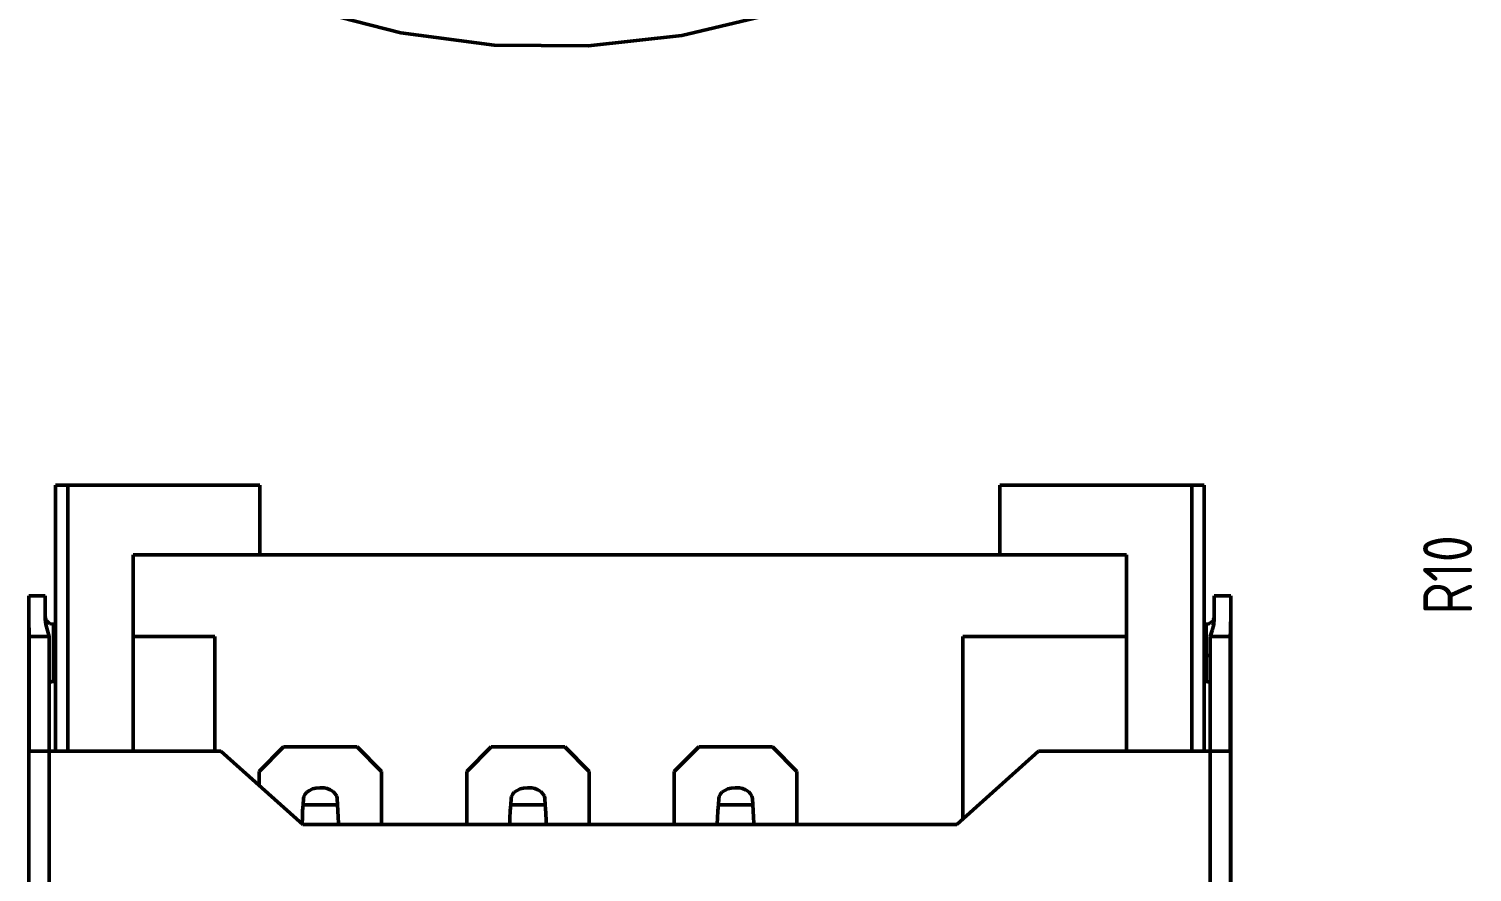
# Model space of a CAD drawing. Extents: x 260 to 1101, y 70 to 664.
# Drawn here: x 359.79 to 395.1, y 525.73 to 546.35 of the extents above; entities that cross this region are included whole.
import ezdxf

# ---------------------------------------------------------------- set-up
doc = ezdxf.new("R2010")
doc.units = 0
doc.header["$MEASUREMENT"] = 0
doc.layers.add('Основная', color=7, linetype='CONTINUOUS', lineweight=50)
doc.styles.add('GOST type A0', font='', dxfattribs={"oblique": 15, "height": 3.5})
doc.styles.get('GOST type A0').set_extended_font_data('GOST type A')

msp = doc.modelspace()

# ---------------------------------------------------------------- linework, layer by layer
at = {"layer": 'Основная'}
for p, q in [((366.658, 546.829), (368.888, 546.257)), ((368.888, 546.257), (366.658, 546.829)), ((366.658, 546.829), (368.888, 546.257)), ((368.888, 546.257), (366.658, 546.829)), ((375.76, 546.193), (378, 546.723)), ((375.76, 546.193), (378, 546.723)), ((375.76, 546.193), (378, 546.723)), ((375.76, 546.193), (378, 546.723)), ((368.888, 546.257), (371.17, 545.957)), ((371.17, 545.957), (368.888, 546.257)), ((368.888, 546.257), (371.17, 545.957)), ((371.17, 545.957), (368.888, 546.257)), ((371.17, 545.957), (373.472, 545.935)), ((373.472, 545.935), (371.17, 545.957)), ((371.17, 545.957), (373.472, 545.935)), ((373.472, 545.935), (371.17, 545.957)), ((373.472, 545.935), (375.76, 546.193)), ((373.472, 545.935), (375.76, 546.193)), ((373.472, 545.935), (375.76, 546.193)), ((373.472, 545.935), (375.76, 546.193)), ((365.44, 535.189), (360.44, 535.189)), ((360.44, 535.189), (360.44, 531.789)), ((360.44, 528.689), (360.44, 535.189)), ((360.44, 535.189), (360.74, 535.189)), ((365.44, 535.189), (360.44, 535.189)), ((360.44, 535.189), (360.44, 531.789)), ((360.44, 528.689), (360.44, 535.189)), ((360.44, 535.189), (360.74, 535.189)), ((360.74, 535.189), (365.44, 535.189)), ((360.74, 528.689), (360.74, 535.189)), ((360.74, 535.189), (365.44, 535.189)), ((360.74, 528.689), (360.74, 535.189)), ((365.44, 533.489), (365.44, 535.189)), ((365.44, 535.189), (365.44, 533.489)), ((365.44, 533.489), (365.44, 535.189)), ((365.44, 535.189), (365.44, 533.489)), ((388.54, 535.189), (383.54, 535.189)), ((383.54, 535.189), (383.54, 533.489)), ((383.54, 535.189), (383.54, 533.489)), ((383.54, 535.189), (388.24, 535.189)), ((388.54, 535.189), (383.54, 535.189)), ((383.54, 535.189), (383.54, 533.489)), ((383.54, 535.189), (383.54, 533.489)), ((383.54, 535.189), (388.24, 535.189)), ((388.24, 528.689), (388.24, 535.189)), ((388.24, 535.189), (388.54, 535.189)), ((388.24, 528.689), (388.24, 535.189)), ((388.24, 535.189), (388.54, 535.189)), ((388.54, 531.789), (388.54, 535.189)), ((388.54, 528.689), (388.54, 535.189)), ((388.54, 531.789), (388.54, 535.189)), ((388.54, 528.689), (388.54, 535.189)), ((362.34, 533.489), (365.44, 533.489)), ((362.34, 528.689), (362.34, 533.489)), ((362.34, 533.489), (365.44, 533.489)), ((362.34, 528.689), (362.34, 533.489)), ((383.54, 533.489), (365.44, 533.489)), ((365.44, 533.489), (383.54, 533.489)), ((383.54, 533.489), (365.44, 533.489)), ((365.44, 533.489), (383.54, 533.489)), ((383.54, 533.489), (386.64, 533.489)), ((383.54, 533.489), (386.64, 533.489)), ((386.64, 533.489), (386.64, 528.689)), ((386.64, 533.489), (386.64, 528.689)), ((360.19, 532.489), (359.79, 532.489)), ((359.79, 532.489), (359.79, 509.189)), ((359.79, 532.449), (359.79, 532.489)), ((359.79, 532.489), (360.19, 532.489)), ((360.19, 532.489), (359.79, 532.489)), ((359.79, 532.489), (359.79, 509.189)), ((359.79, 532.449), (359.79, 532.489)), ((359.79, 532.489), (360.19, 532.489)), ((359.79, 532.449), (359.79, 532.337)), ((359.79, 532.449), (359.79, 532.337)), ((360.19, 531.969), (360.19, 532.489)), ((360.19, 532.449), (360.19, 532.489)), ((360.19, 531.969), (360.19, 532.489)), ((360.19, 532.449), (360.19, 532.489)), ((360.19, 532.449), (360.19, 532.337)), ((360.19, 532.449), (360.19, 532.337)), ((389.19, 532.489), (388.79, 532.489)), ((388.79, 532.489), (388.79, 531.987)), ((388.79, 532.489), (388.79, 532.449)), ((388.79, 532.489), (389.19, 532.489)), ((389.19, 532.489), (388.79, 532.489)), ((388.79, 532.489), (388.79, 531.987)), ((388.79, 532.489), (388.79, 532.449)), ((388.79, 532.489), (389.19, 532.489)), ((388.79, 532.449), (388.79, 532.337)), ((388.79, 532.449), (388.79, 532.337)), ((389.19, 531.925), (389.19, 532.489)), ((389.19, 532.449), (389.19, 532.489)), ((389.19, 531.925), (389.19, 532.489)), ((389.19, 532.449), (389.19, 532.489)), ((389.19, 532.449), (389.19, 532.337)), ((389.19, 532.449), (389.19, 532.337)), ((359.79, 532.337), (359.79, 532.157)), ((359.79, 532.337), (359.79, 532.157)), ((359.79, 532.157), (359.79, 531.925)), ((359.79, 532.157), (359.79, 531.925)), ((360.19, 532.337), (360.19, 532.157)), ((360.19, 532.337), (360.19, 532.157)), ((360.19, 532.157), (360.19, 531.925)), ((360.19, 532.157), (360.19, 531.925)), ((388.79, 532.337), (388.79, 532.157)), ((388.79, 532.337), (388.79, 532.157)), ((388.79, 531.925), (388.79, 532.157)), ((388.79, 531.925), (388.79, 532.157)), ((389.19, 532.337), (389.19, 532.157)), ((389.19, 532.337), (389.19, 532.157)), ((389.19, 532.157), (389.19, 531.925)), ((389.19, 532.157), (389.19, 531.925)), ((359.79, 515.189), (359.79, 531.925)), ((359.79, 531.925), (359.792, 531.785)), ((359.79, 515.189), (359.79, 531.925)), ((359.79, 531.925), (359.792, 531.785)), ((359.792, 531.785), (359.798, 531.639)), ((359.792, 531.785), (359.798, 531.639)), ((360.19, 531.989), (360.19, 531.969)), ((360.19, 531.989), (360.19, 531.969)), ((360.194, 531.947), (360.19, 531.969)), ((360.19, 531.969), (360.19, 531.969)), ((360.19, 531.969), (360.194, 531.947)), ((360.194, 531.947), (360.19, 531.969)), ((360.19, 531.969), (360.19, 531.969)), ((360.19, 531.969), (360.194, 531.947)), ((360.19, 531.925), (360.206, 531.781)), ((360.19, 531.925), (360.19, 531.925)), ((360.19, 531.925), (360.206, 531.781)), ((360.19, 531.925), (360.19, 531.925)), ((360.196, 531.939), (360.194, 531.947)), ((360.194, 531.947), (360.196, 531.939)), ((360.196, 531.939), (360.194, 531.947)), ((360.194, 531.947), (360.196, 531.939)), ((360.208, 531.907), (360.196, 531.939)), ((360.196, 531.939), (360.208, 531.907)), ((360.208, 531.907), (360.196, 531.939)), ((360.196, 531.939), (360.208, 531.907)), ((360.206, 531.781), (360.244, 531.635)), ((360.206, 531.781), (360.244, 531.635)), ((360.214, 531.895), (360.208, 531.907)), ((360.208, 531.907), (360.214, 531.895)), ((360.214, 531.895), (360.208, 531.907)), ((360.208, 531.907), (360.214, 531.895)), ((360.23, 531.869), (360.214, 531.895)), ((360.214, 531.895), (360.23, 531.869)), ((360.23, 531.869), (360.214, 531.895)), ((360.214, 531.895), (360.23, 531.869)), ((360.238, 531.857), (360.23, 531.869)), ((360.23, 531.869), (360.238, 531.857)), ((360.238, 531.857), (360.23, 531.869)), ((360.23, 531.869), (360.238, 531.857)), ((360.26, 531.837), (360.238, 531.857)), ((360.238, 531.857), (360.26, 531.837)), ((360.26, 531.837), (360.238, 531.857)), ((360.238, 531.857), (360.26, 531.837)), ((360.272, 531.827), (360.26, 531.837)), ((360.26, 531.837), (360.272, 531.827)), ((360.272, 531.827), (360.26, 531.837)), ((360.26, 531.837), (360.272, 531.827)), ((360.296, 531.811), (360.272, 531.827)), ((360.272, 531.827), (360.296, 531.811)), ((360.296, 531.811), (360.272, 531.827)), ((360.272, 531.827), (360.296, 531.811)), ((360.312, 531.805), (360.296, 531.811)), ((360.296, 531.811), (360.312, 531.805)), ((360.312, 531.805), (360.296, 531.811)), ((360.296, 531.811), (360.312, 531.805)), ((360.34, 531.795), (360.312, 531.805)), ((360.312, 531.805), (360.34, 531.795)), ((360.34, 531.795), (360.312, 531.805)), ((360.312, 531.805), (360.34, 531.795)), ((360.35, 531.793), (360.34, 531.795)), ((360.34, 531.795), (360.35, 531.793)), ((360.35, 531.793), (360.34, 531.795)), ((360.34, 531.795), (360.35, 531.793)), ((360.37, 531.789), (360.35, 531.793)), ((360.35, 531.793), (360.37, 531.789)), ((360.37, 531.789), (360.35, 531.793)), ((360.35, 531.793), (360.37, 531.789)), ((360.44, 531.789), (360.37, 531.789)), ((360.37, 531.789), (360.39, 531.789)), ((360.44, 531.789), (360.37, 531.789)), ((360.37, 531.789), (360.39, 531.789)), ((360.39, 531.789), (360.44, 531.789)), ((360.39, 531.767), (360.39, 531.789)), ((360.39, 531.789), (360.44, 531.789)), ((360.39, 531.767), (360.39, 531.789)), ((360.39, 531.767), (360.39, 531.701)), ((360.39, 531.767), (360.39, 531.701)), ((388.61, 531.789), (388.54, 531.789)), ((388.54, 531.789), (388.59, 531.789)), ((388.61, 531.789), (388.54, 531.789)), ((388.54, 531.789), (388.59, 531.789)), ((388.59, 531.789), (388.59, 531.789)), ((388.59, 531.789), (388.59, 531.757)), ((388.59, 531.789), (388.6, 531.789)), ((388.59, 531.789), (388.59, 531.789)), ((388.59, 531.789), (388.59, 531.757)), ((388.59, 531.789), (388.6, 531.789)), ((388.59, 531.757), (388.59, 531.683)), ((388.59, 531.757), (388.59, 531.683)), ((388.6, 531.789), (388.61, 531.789)), ((388.6, 531.789), (388.61, 531.789)), ((388.612, 531.791), (388.61, 531.789)), ((388.61, 531.789), (388.612, 531.791)), ((388.612, 531.791), (388.61, 531.789)), ((388.61, 531.789), (388.612, 531.791)), ((388.624, 531.791), (388.612, 531.791)), ((388.612, 531.791), (388.614, 531.791)), ((388.624, 531.791), (388.612, 531.791)), ((388.612, 531.791), (388.614, 531.791)), ((388.614, 531.791), (388.624, 531.791)), ((388.614, 531.791), (388.624, 531.791)), ((388.632, 531.793), (388.624, 531.791)), ((388.624, 531.791), (388.632, 531.793)), ((388.632, 531.793), (388.624, 531.791)), ((388.624, 531.791), (388.632, 531.793)), ((388.636, 531.795), (388.632, 531.793)), ((388.632, 531.793), (388.636, 531.795)), ((388.636, 531.795), (388.632, 531.793)), ((388.632, 531.793), (388.636, 531.795)), ((388.64, 531.795), (388.636, 531.795)), ((388.636, 531.795), (388.64, 531.795)), ((388.64, 531.795), (388.636, 531.795)), ((388.636, 531.795), (388.64, 531.795)), ((388.656, 531.801), (388.64, 531.795)), ((388.64, 531.795), (388.656, 531.801)), ((388.656, 531.801), (388.64, 531.795)), ((388.64, 531.795), (388.656, 531.801)), ((388.672, 531.807), (388.656, 531.801)), ((388.656, 531.801), (388.672, 531.807)), ((388.672, 531.807), (388.656, 531.801)), ((388.656, 531.801), (388.672, 531.807)), ((388.678, 531.809), (388.672, 531.807)), ((388.672, 531.807), (388.678, 531.809)), ((388.678, 531.809), (388.672, 531.807)), ((388.672, 531.807), (388.678, 531.809)), ((388.682, 531.811), (388.678, 531.809)), ((388.678, 531.809), (388.682, 531.811)), ((388.682, 531.811), (388.678, 531.809)), ((388.678, 531.809), (388.682, 531.811)), ((388.696, 531.821), (388.682, 531.811)), ((388.682, 531.811), (388.696, 531.821)), ((388.696, 531.821), (388.682, 531.811)), ((388.682, 531.811), (388.696, 531.821)), ((388.71, 531.829), (388.696, 531.821)), ((388.696, 531.821), (388.71, 531.829)), ((388.71, 531.829), (388.696, 531.821)), ((388.696, 531.821), (388.71, 531.829)), ((388.714, 531.833), (388.71, 531.829)), ((388.71, 531.829), (388.714, 531.833)), ((388.714, 531.833), (388.71, 531.829)), ((388.71, 531.829), (388.714, 531.833)), ((388.72, 531.837), (388.714, 531.833)), ((388.714, 531.833), (388.72, 531.837)), ((388.72, 531.837), (388.714, 531.833)), ((388.714, 531.833), (388.72, 531.837)), ((388.742, 531.859), (388.72, 531.837)), ((388.742, 531.859), (388.72, 531.837)), ((388.72, 531.837), (388.732, 531.849)), ((388.72, 531.837), (388.732, 531.849)), ((388.732, 531.849), (388.742, 531.859)), ((388.732, 531.849), (388.742, 531.859)), ((388.736, 531.635), (388.774, 531.781)), ((388.736, 531.635), (388.774, 531.781)), ((388.746, 531.865), (388.742, 531.859)), ((388.742, 531.859), (388.746, 531.865)), ((388.746, 531.865), (388.742, 531.859)), ((388.742, 531.859), (388.746, 531.865)), ((388.75, 531.869), (388.746, 531.865)), ((388.746, 531.865), (388.75, 531.869)), ((388.75, 531.869), (388.746, 531.865)), ((388.746, 531.865), (388.75, 531.869)), ((388.76, 531.883), (388.75, 531.869)), ((388.75, 531.869), (388.76, 531.883)), ((388.76, 531.883), (388.75, 531.869)), ((388.75, 531.869), (388.76, 531.883)), ((388.766, 531.895), (388.76, 531.883)), ((388.76, 531.883), (388.766, 531.895)), ((388.766, 531.895), (388.76, 531.883)), ((388.76, 531.883), (388.766, 531.895)), ((388.77, 531.901), (388.766, 531.895)), ((388.766, 531.895), (388.77, 531.901)), ((388.77, 531.901), (388.766, 531.895)), ((388.766, 531.895), (388.77, 531.901)), ((388.772, 531.907), (388.77, 531.901)), ((388.77, 531.901), (388.772, 531.907)), ((388.772, 531.907), (388.77, 531.901)), ((388.77, 531.901), (388.772, 531.907)), ((388.78, 531.927), (388.772, 531.907)), ((388.772, 531.907), (388.78, 531.927)), ((388.78, 531.927), (388.772, 531.907)), ((388.772, 531.907), (388.78, 531.927)), ((388.774, 531.781), (388.79, 531.925)), ((388.774, 531.781), (388.79, 531.925)), ((388.784, 531.941), (388.78, 531.927)), ((388.78, 531.927), (388.784, 531.941)), ((388.784, 531.941), (388.78, 531.927)), ((388.78, 531.927), (388.784, 531.941)), ((388.786, 531.947), (388.784, 531.941)), ((388.784, 531.943), (388.786, 531.947)), ((388.786, 531.947), (388.784, 531.941)), ((388.784, 531.943), (388.786, 531.947)), ((388.784, 531.941), (388.784, 531.943)), ((388.784, 531.941), (388.784, 531.943)), ((388.788, 531.961), (388.786, 531.947)), ((388.786, 531.947), (388.788, 531.961)), ((388.788, 531.961), (388.786, 531.947)), ((388.786, 531.947), (388.788, 531.961)), ((388.79, 531.987), (388.788, 531.969)), ((388.788, 531.969), (388.79, 531.987)), ((388.79, 531.987), (388.788, 531.969)), ((388.788, 531.969), (388.79, 531.987)), ((388.788, 531.969), (388.788, 531.961)), ((388.788, 531.969), (388.788, 531.969)), ((388.788, 531.969), (388.788, 531.969)), ((388.788, 531.961), (388.788, 531.969)), ((388.788, 531.969), (388.788, 531.961)), ((388.788, 531.969), (388.788, 531.969)), ((388.788, 531.969), (388.788, 531.969)), ((388.788, 531.961), (388.788, 531.969)), ((388.79, 531.987), (388.79, 531.987)), ((388.79, 531.987), (388.79, 531.987)), ((388.79, 531.925), (388.79, 531.925)), ((388.79, 531.925), (388.79, 531.925)), ((389.182, 531.639), (389.188, 531.785)), ((389.182, 531.639), (389.188, 531.785)), ((389.188, 531.785), (389.19, 531.925)), ((389.188, 531.785), (389.19, 531.925)), ((389.188, 531.785), (389.19, 531.925)), ((389.188, 531.785), (389.19, 531.925)), ((389.19, 515.189), (389.188, 531.785)), ((389.19, 515.189), (389.188, 531.785)), ((389.19, 515.189), (389.19, 531.925)), ((389.19, 515.189), (389.19, 531.925)), ((389.19, 531.879), (389.19, 531.851)), ((389.19, 531.879), (389.19, 531.851)), ((389.19, 531.779), (389.19, 531.835)), ((389.19, 531.779), (389.19, 531.835)), ((359.798, 531.639), (359.8, 531.489)), ((359.798, 531.639), (359.8, 531.489)), ((359.8, 531.489), (359.8, 528.689)), ((359.8, 531.489), (360.29, 531.489)), ((359.8, 531.489), (359.8, 528.689)), ((359.8, 531.489), (360.29, 531.489)), ((360.244, 531.635), (360.29, 531.489)), ((360.244, 531.635), (360.29, 531.489)), ((360.29, 531.489), (360.29, 528.689)), ((360.29, 531.489), (360.29, 528.689)), ((360.39, 531.701), (360.39, 531.595)), ((360.39, 531.701), (360.39, 531.595)), ((360.39, 531.595), (360.39, 531.457)), ((360.39, 531.595), (360.39, 531.457)), ((360.39, 531.457), (360.39, 531.295)), ((360.39, 531.457), (360.39, 531.295)), ((362.34, 531.489), (364.34, 531.489)), ((362.34, 531.489), (364.34, 531.489)), ((364.34, 531.489), (364.34, 528.689)), ((364.34, 531.489), (364.34, 528.689)), ((382.64, 527.023), (382.64, 531.489)), ((382.64, 531.489), (386.64, 531.489)), ((382.64, 527.023), (382.64, 531.489)), ((382.64, 531.489), (386.64, 531.489)), ((388.59, 531.683), (388.59, 531.573)), ((388.59, 531.683), (388.59, 531.573)), ((388.59, 531.573), (388.59, 531.429)), ((388.59, 531.573), (388.59, 531.429)), ((388.59, 531.429), (388.59, 531.265)), ((388.59, 531.429), (388.59, 531.265)), ((388.69, 531.489), (388.736, 531.635)), ((388.69, 531.489), (388.736, 531.635)), ((388.69, 528.689), (388.69, 531.489)), ((388.69, 531.489), (389.18, 531.489)), ((388.69, 528.689), (388.69, 531.489)), ((388.69, 531.489), (389.18, 531.489)), ((389.18, 531.489), (389.182, 531.639)), ((389.18, 531.489), (389.182, 531.639)), ((389.18, 531.489), (389.18, 528.689)), ((389.18, 531.489), (389.18, 528.689)), ((360.39, 531.295), (360.39, 531.121)), ((360.39, 531.295), (360.39, 531.121)), ((360.39, 531.121), (360.39, 530.945)), ((360.39, 531.121), (360.39, 530.945)), ((388.54, 531.089), (388.59, 531.089)), ((388.54, 531.089), (388.59, 531.089)), ((388.59, 531.265), (388.59, 531.089)), ((388.59, 531.265), (388.59, 531.089)), ((388.59, 531.067), (388.59, 531.089)), ((388.59, 531.067), (388.59, 531.089)), ((388.59, 531.067), (388.59, 531.045)), ((388.59, 531.067), (388.59, 531.045)), ((388.59, 531.045), (388.59, 531.025)), ((388.59, 531.045), (388.59, 531.025)), ((388.59, 531.025), (388.638, 531.023)), ((388.59, 530.851), (388.59, 531.025)), ((388.59, 531.025), (388.638, 531.023)), ((388.59, 530.851), (388.59, 531.025)), ((388.638, 531.023), (388.682, 531.023)), ((388.638, 531.023), (388.638, 531.023)), ((388.638, 531.023), (388.682, 531.023)), ((388.638, 531.023), (388.638, 531.023)), ((388.682, 531.023), (388.69, 531.021)), ((388.682, 531.023), (388.682, 531.023)), ((388.682, 531.023), (388.69, 531.021)), ((388.682, 531.023), (388.682, 531.023)), ((360.39, 530.945), (360.39, 530.777)), ((360.39, 530.945), (360.39, 530.777)), ((360.39, 530.777), (360.39, 530.629)), ((360.39, 530.777), (360.39, 530.629)), ((388.59, 530.851), (388.59, 530.693)), ((388.59, 530.851), (388.59, 530.693)), ((388.59, 530.693), (388.59, 530.561)), ((388.59, 530.693), (388.59, 530.561)), ((360.29, 530.363), (360.308, 530.375)), ((360.29, 530.363), (360.308, 530.375)), ((360.29, 530.361), (360.296, 530.365)), ((360.29, 530.361), (360.296, 530.365)), ((360.296, 530.365), (360.312, 530.373)), ((360.296, 530.365), (360.312, 530.373)), ((360.308, 530.375), (360.312, 530.375)), ((360.308, 530.375), (360.312, 530.375)), ((360.312, 530.375), (360.348, 530.387)), ((360.312, 530.375), (360.348, 530.387)), ((360.312, 530.373), (360.34, 530.383)), ((360.312, 530.373), (360.34, 530.383)), ((360.34, 530.383), (360.35, 530.385)), ((360.34, 530.383), (360.35, 530.385)), ((360.348, 530.387), (360.35, 530.389)), ((360.348, 530.387), (360.35, 530.389)), ((360.35, 530.389), (360.37, 530.391)), ((360.35, 530.389), (360.37, 530.391)), ((360.35, 530.385), (360.37, 530.387)), ((360.35, 530.385), (360.37, 530.387)), ((360.37, 530.391), (360.39, 530.391)), ((360.37, 530.391), (360.39, 530.391)), ((360.37, 530.387), (360.39, 530.389)), ((360.37, 530.387), (360.39, 530.389)), ((360.39, 530.629), (360.39, 530.511)), ((360.39, 530.629), (360.39, 530.511)), ((360.39, 530.511), (360.39, 530.431)), ((360.39, 530.511), (360.39, 530.431)), ((360.39, 530.431), (360.39, 530.391)), ((360.39, 530.431), (360.39, 530.391)), ((360.39, 530.391), (360.39, 530.389)), ((360.39, 530.391), (360.39, 530.391)), ((360.39, 530.391), (360.39, 530.389)), ((360.39, 530.391), (360.39, 530.391)), ((360.39, 530.389), (360.44, 530.389)), ((360.39, 530.389), (360.39, 530.389)), ((360.39, 530.389), (360.44, 530.389)), ((360.39, 530.389), (360.39, 530.389)), ((388.54, 530.389), (388.59, 530.389)), ((388.54, 530.389), (388.59, 530.389)), ((388.59, 530.561), (388.59, 530.463)), ((388.59, 530.561), (388.59, 530.463)), ((388.59, 530.463), (388.59, 530.403)), ((388.59, 530.463), (388.59, 530.403)), ((388.59, 530.403), (388.59, 530.389)), ((388.59, 530.403), (388.59, 530.389)), ((388.59, 530.389), (388.6, 530.389)), ((388.59, 530.389), (388.6, 530.389)), ((388.6, 530.389), (388.61, 530.387)), ((388.6, 530.389), (388.61, 530.387)), ((388.61, 530.387), (388.612, 530.387)), ((388.61, 530.387), (388.612, 530.387)), ((388.612, 530.387), (388.614, 530.387)), ((388.612, 530.387), (388.614, 530.387)), ((388.614, 530.387), (388.624, 530.385)), ((388.614, 530.387), (388.624, 530.385)), ((388.624, 530.385), (388.632, 530.385)), ((388.624, 530.385), (388.632, 530.385)), ((388.632, 530.385), (388.636, 530.383)), ((388.632, 530.385), (388.636, 530.383)), ((388.636, 530.383), (388.64, 530.383)), ((388.636, 530.383), (388.64, 530.383)), ((388.64, 530.383), (388.656, 530.377)), ((388.64, 530.383), (388.656, 530.377)), ((388.656, 530.377), (388.672, 530.371)), ((388.656, 530.377), (388.672, 530.371)), ((388.672, 530.371), (388.678, 530.369)), ((388.672, 530.371), (388.678, 530.369)), ((388.678, 530.369), (388.682, 530.365)), ((388.678, 530.369), (388.682, 530.365)), ((388.682, 530.365), (388.69, 530.361)), ((388.682, 530.365), (388.69, 530.361)), ((359.8, 528.689), (359.846, 528.689)), ((359.8, 528.689), (359.846, 528.689)), ((359.846, 528.689), (360.154, 528.689)), ((359.846, 528.689), (359.924, 528.689)), ((359.846, 528.689), (360.154, 528.689)), ((359.846, 528.689), (359.924, 528.689)), ((359.924, 528.689), (360.03, 528.689)), ((359.924, 528.689), (360.03, 528.689)), ((360.03, 528.689), (360.154, 528.689)), ((360.03, 528.689), (360.154, 528.689)), ((360.154, 528.689), (360.29, 528.689)), ((360.154, 528.689), (360.29, 528.689)), ((360.29, 528.689), (364.49, 528.689)), ((360.29, 515.189), (360.29, 528.689)), ((360.29, 528.689), (364.49, 528.689)), ((360.29, 515.189), (360.29, 528.689)), ((364.49, 528.689), (366.49, 526.889)), ((364.49, 528.689), (366.49, 526.889)), ((365.42, 528.189), (366.02, 528.789)), ((365.42, 528.189), (366.02, 528.789)), ((366.02, 528.789), (367.82, 528.789)), ((366.02, 528.789), (367.82, 528.789)), ((367.82, 528.789), (368.42, 528.189)), ((367.82, 528.789), (368.42, 528.189)), ((370.5, 528.189), (371.1, 528.789)), ((370.5, 528.189), (371.1, 528.789)), ((371.1, 528.789), (372.9, 528.789)), ((371.1, 528.789), (372.9, 528.789)), ((372.9, 528.789), (373.5, 528.189)), ((372.9, 528.789), (373.5, 528.189)), ((375.58, 528.189), (376.18, 528.789)), ((375.58, 528.189), (376.18, 528.789)), ((376.18, 528.789), (377.98, 528.789)), ((376.18, 528.789), (377.98, 528.789)), ((377.98, 528.789), (378.58, 528.189)), ((377.98, 528.789), (378.58, 528.189)), ((382.49, 526.889), (384.49, 528.689)), ((382.49, 526.889), (384.49, 528.689)), ((384.49, 528.689), (388.69, 528.689)), ((384.49, 528.689), (388.69, 528.689)), ((388.69, 528.689), (388.824, 528.689)), ((388.69, 515.189), (388.69, 528.689)), ((388.69, 528.689), (388.824, 528.689)), ((388.69, 515.189), (388.69, 528.689)), ((388.824, 528.689), (389.134, 528.689)), ((388.824, 528.689), (388.95, 528.689)), ((388.824, 528.689), (389.134, 528.689)), ((388.824, 528.689), (388.95, 528.689)), ((388.95, 528.689), (389.056, 528.689)), ((388.95, 528.689), (389.056, 528.689)), ((389.056, 528.689), (389.134, 528.689)), ((389.056, 528.689), (389.134, 528.689)), ((389.134, 528.689), (389.18, 528.689)), ((389.134, 528.689), (389.18, 528.689)), ((365.42, 528.189), (365.42, 527.851)), ((365.42, 528.189), (365.42, 527.851)), ((368.42, 528.189), (368.42, 526.889)), ((368.42, 528.189), (368.42, 526.889)), ((370.5, 528.189), (370.5, 526.889)), ((370.5, 528.189), (370.5, 526.889)), ((373.5, 526.889), (373.5, 528.189)), ((373.5, 526.889), (373.5, 528.189)), ((375.58, 526.889), (375.58, 528.189)), ((375.58, 526.889), (375.58, 528.189)), ((378.58, 528.189), (378.58, 526.889)), ((378.58, 528.189), (378.58, 526.889)), ((366.498, 527.375), (366.506, 527.527)), ((366.498, 527.375), (366.506, 527.527)), ((366.506, 527.527), (366.516, 527.579)), ((366.506, 527.527), (366.516, 527.579)), ((366.516, 527.579), (366.54, 527.629)), ((366.516, 527.579), (366.54, 527.629)), ((366.54, 527.629), (366.586, 527.681)), ((366.54, 527.629), (366.586, 527.681)), ((366.586, 527.681), (366.652, 527.727)), ((366.586, 527.681), (366.652, 527.727)), ((366.652, 527.727), (366.728, 527.761)), ((366.652, 527.727), (366.728, 527.761)), ((366.728, 527.761), (366.814, 527.781)), ((366.728, 527.761), (366.814, 527.781)), ((366.814, 527.781), (366.906, 527.789)), ((366.814, 527.781), (366.906, 527.789)), ((366.906, 527.789), (366.934, 527.789)), ((366.906, 527.789), (366.934, 527.789)), ((366.934, 527.789), (367.012, 527.785)), ((366.934, 527.789), (367.012, 527.785)), ((367.012, 527.785), (367.086, 527.769)), ((367.012, 527.785), (367.086, 527.769)), ((367.086, 527.769), (367.164, 527.739)), ((367.086, 527.769), (367.164, 527.739)), ((367.164, 527.739), (367.234, 527.697)), ((367.164, 527.739), (367.234, 527.697)), ((367.234, 527.697), (367.286, 527.645)), ((367.234, 527.697), (367.286, 527.645)), ((367.286, 527.645), (367.32, 527.589)), ((367.286, 527.645), (367.32, 527.589)), ((367.32, 527.589), (367.334, 527.527)), ((367.32, 527.589), (367.334, 527.527)), ((367.334, 527.527), (367.342, 527.375)), ((367.334, 527.527), (367.342, 527.375)), ((371.578, 527.375), (371.586, 527.527)), ((371.578, 527.375), (371.586, 527.527)), ((371.586, 527.527), (371.596, 527.579)), ((371.586, 527.527), (371.596, 527.579)), ((371.596, 527.579), (371.62, 527.629)), ((371.596, 527.579), (371.62, 527.629)), ((371.62, 527.629), (371.666, 527.681)), ((371.62, 527.629), (371.666, 527.681)), ((371.666, 527.681), (371.732, 527.727)), ((371.666, 527.681), (371.732, 527.727)), ((371.732, 527.727), (371.808, 527.761)), ((371.732, 527.727), (371.808, 527.761)), ((371.808, 527.761), (371.894, 527.781)), ((371.808, 527.761), (371.894, 527.781)), ((371.894, 527.781), (371.986, 527.789)), ((371.894, 527.781), (371.986, 527.789)), ((371.986, 527.789), (372.014, 527.789)), ((371.986, 527.789), (372.014, 527.789)), ((372.014, 527.789), (372.092, 527.785)), ((372.014, 527.789), (372.092, 527.785)), ((372.092, 527.785), (372.166, 527.769)), ((372.092, 527.785), (372.166, 527.769)), ((372.166, 527.769), (372.244, 527.739)), ((372.166, 527.769), (372.244, 527.739)), ((372.244, 527.739), (372.314, 527.697)), ((372.244, 527.739), (372.314, 527.697)), ((372.314, 527.697), (372.366, 527.645)), ((372.314, 527.697), (372.366, 527.645)), ((372.366, 527.645), (372.4, 527.589)), ((372.366, 527.645), (372.4, 527.589)), ((372.4, 527.589), (372.414, 527.527)), ((372.4, 527.589), (372.414, 527.527)), ((372.414, 527.527), (372.422, 527.375)), ((372.414, 527.527), (372.422, 527.375)), ((376.658, 527.375), (376.666, 527.527)), ((376.658, 527.375), (376.666, 527.527)), ((376.666, 527.527), (376.676, 527.579)), ((376.666, 527.527), (376.676, 527.579)), ((376.676, 527.579), (376.7, 527.629)), ((376.676, 527.579), (376.7, 527.629)), ((376.7, 527.629), (376.746, 527.681)), ((376.7, 527.629), (376.746, 527.681)), ((376.746, 527.681), (376.812, 527.727)), ((376.746, 527.681), (376.812, 527.727)), ((376.812, 527.727), (376.888, 527.761)), ((376.812, 527.727), (376.888, 527.761)), ((376.888, 527.761), (376.974, 527.781)), ((376.888, 527.761), (376.974, 527.781)), ((376.974, 527.781), (377.066, 527.789)), ((376.974, 527.781), (377.066, 527.789)), ((377.066, 527.789), (377.094, 527.789)), ((377.066, 527.789), (377.094, 527.789)), ((377.094, 527.789), (377.172, 527.785)), ((377.094, 527.789), (377.172, 527.785)), ((377.172, 527.785), (377.246, 527.769)), ((377.172, 527.785), (377.246, 527.769)), ((377.246, 527.769), (377.324, 527.739)), ((377.246, 527.769), (377.324, 527.739)), ((377.324, 527.739), (377.394, 527.697)), ((377.324, 527.739), (377.394, 527.697)), ((377.394, 527.697), (377.446, 527.645)), ((377.394, 527.697), (377.446, 527.645)), ((377.446, 527.645), (377.48, 527.589)), ((377.446, 527.645), (377.48, 527.589)), ((377.48, 527.589), (377.494, 527.527)), ((377.48, 527.589), (377.494, 527.527)), ((377.494, 527.527), (377.502, 527.375)), ((377.494, 527.527), (377.502, 527.375)), ((366.48, 527.047), (366.488, 527.223)), ((366.48, 527.047), (366.488, 527.223)), ((366.488, 527.223), (366.498, 527.375)), ((366.488, 527.223), (366.498, 527.375)), ((366.498, 527.375), (367.342, 527.375)), ((366.498, 527.375), (367.342, 527.375)), ((367.342, 527.375), (367.35, 527.235)), ((367.342, 527.375), (367.35, 527.235)), ((367.35, 527.235), (367.358, 527.063)), ((367.35, 527.235), (367.358, 527.063)), ((371.56, 527.047), (371.568, 527.223)), ((371.56, 527.047), (371.568, 527.223)), ((371.568, 527.223), (371.578, 527.375)), ((371.568, 527.223), (371.578, 527.375)), ((371.578, 527.375), (372.422, 527.375)), ((371.578, 527.375), (372.422, 527.375)), ((372.422, 527.375), (372.428, 527.277)), ((372.422, 527.375), (372.428, 527.277)), ((372.428, 527.277), (372.434, 527.167)), ((372.428, 527.277), (372.434, 527.167)), ((372.434, 527.167), (372.444, 526.983)), ((372.434, 527.167), (372.444, 526.983)), ((376.64, 527.047), (376.648, 527.223)), ((376.64, 527.047), (376.648, 527.223)), ((376.648, 527.223), (376.658, 527.375)), ((376.648, 527.223), (376.658, 527.375)), ((376.658, 527.375), (377.502, 527.375)), ((376.658, 527.375), (377.502, 527.375)), ((377.502, 527.375), (377.51, 527.235)), ((377.502, 527.375), (377.51, 527.235)), ((377.51, 527.235), (377.518, 527.063)), ((377.51, 527.235), (377.518, 527.063)), ((366.472, 526.919), (366.48, 527.047)), ((366.472, 526.919), (366.48, 527.047)), ((366.472, 526.905), (366.472, 526.919)), ((366.472, 526.905), (366.472, 526.919)), ((366.49, 526.889), (382.49, 526.889)), ((366.49, 526.889), (382.49, 526.889)), ((367.358, 527.063), (367.366, 526.929)), ((367.358, 527.063), (367.366, 526.929)), ((367.366, 526.929), (367.368, 526.889)), ((367.366, 526.929), (367.368, 526.889)), ((371.552, 526.919), (371.56, 527.047)), ((371.552, 526.919), (371.56, 527.047)), ((371.552, 526.889), (371.552, 526.919)), ((371.552, 526.889), (371.552, 526.919)), ((372.444, 526.983), (372.448, 526.889)), ((372.444, 526.983), (372.448, 526.889)), ((376.632, 526.919), (376.64, 527.047)), ((376.632, 526.919), (376.64, 527.047)), ((376.632, 526.889), (376.632, 526.919)), ((376.632, 526.889), (376.632, 526.919)), ((377.518, 527.063), (377.526, 526.929)), ((377.518, 527.063), (377.526, 526.929)), ((377.526, 526.929), (377.528, 526.889)), ((377.526, 526.929), (377.528, 526.889))]:
    msp.add_line(p, q, dxfattribs=at)

# ---------------------------------------------------------------- texts
at = {"layer": 'Основная', "style": 'GOST type A0'}
msp.add_text('R10', height=1.2, rotation=90, dxfattribs=at).set_placement((395.097, 532.025))

doc.saveas('drawing.dxf')
